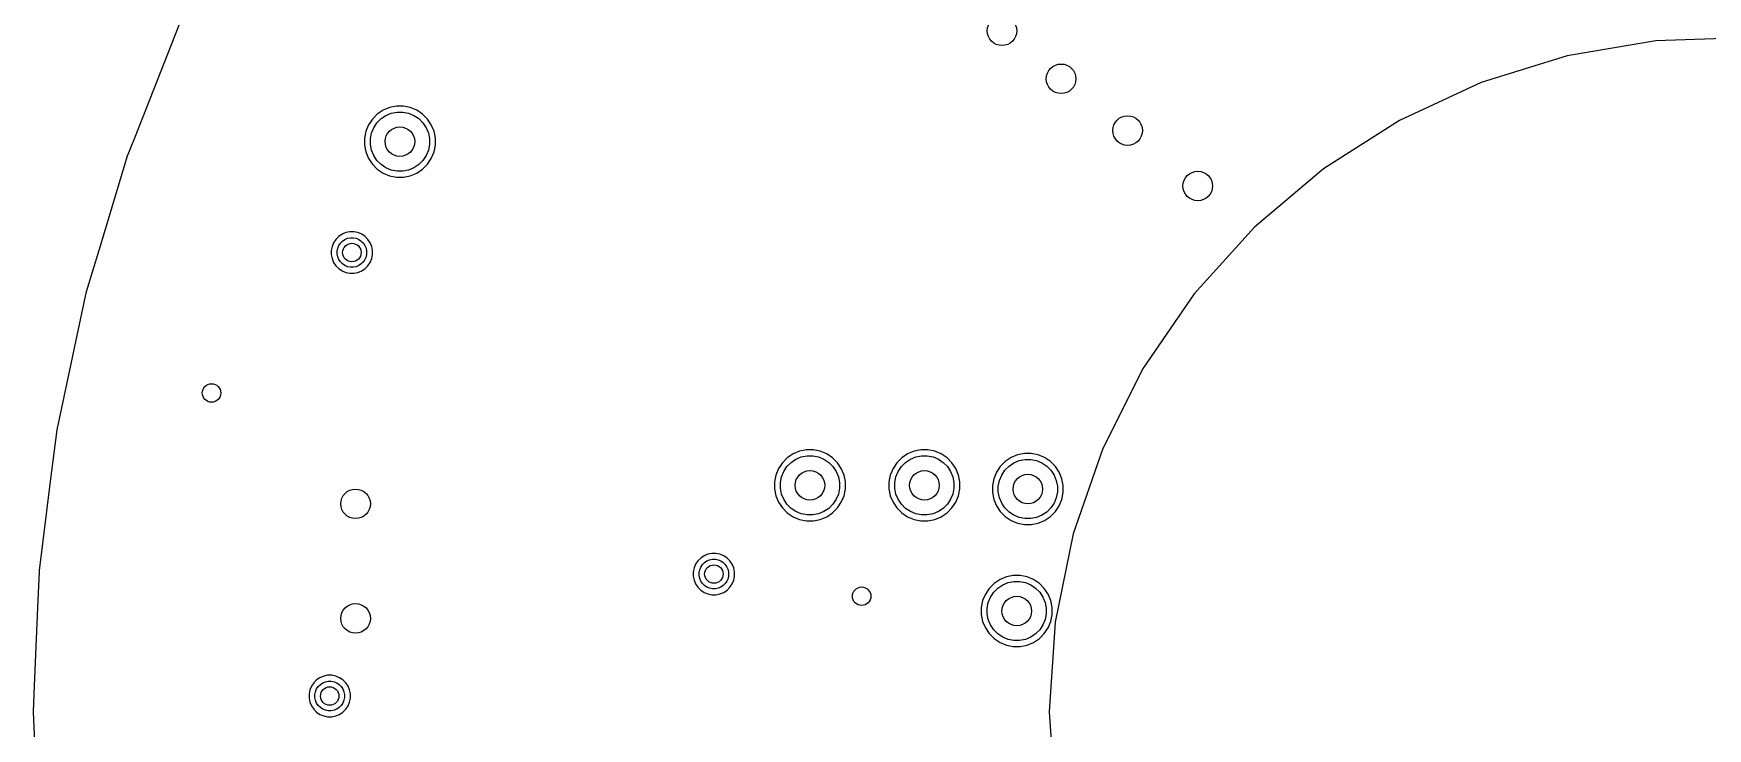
# Model space of a CAD drawing. Extents: x 115.8 to 161.5, y -138.1 to -92.4.
# Drawn here: x 115.79 to 138.45, y -115.49 to -106.09 of the extents above; entities that cross this region are included whole.
import ezdxf

# ---------------------------------------------------------------- set-up
doc = ezdxf.new("R2010")
doc.units = 0
doc.layers.add('BLACK', color=7, linetype='CONTINUOUS')

msp = doc.modelspace()

# ---------------------------------------------------------------- linework, layer by layer
at = {"layer": 'BLACK', "linetype": 'CONTINUOUS'}
for p, q in [((117.16, -107.497), (117.768, -105.962)), ((137.751, -106.184), (136.549, -106.387)), ((138.97, -106.144), (137.751, -106.184)), ((136.549, -106.387), (135.385, -106.748)), ((135.385, -106.748), (134.279, -107.262)), ((120.444, -107.177), (120.377, -107.244)), ((120.523, -107.125), (120.444, -107.177)), ((120.61, -107.088), (120.523, -107.125)), ((120.561, -107.196), (120.633, -107.165)), ((120.703, -107.07), (120.61, -107.088)), ((120.633, -107.165), (120.711, -107.15)), ((120.797, -107.07), (120.703, -107.07)), ((120.711, -107.15), (120.789, -107.15)), ((120.789, -107.15), (120.867, -107.165)), ((120.89, -107.088), (120.797, -107.07)), ((120.867, -107.165), (120.939, -107.196)), ((120.977, -107.125), (120.89, -107.088)), ((121.056, -107.177), (120.977, -107.125)), ((121.123, -107.244), (121.056, -107.177)), ((120.325, -107.323), (120.288, -107.41)), ((120.377, -107.244), (120.325, -107.323)), ((120.365, -107.433), (120.396, -107.361)), ((120.396, -107.361), (120.439, -107.295)), ((120.439, -107.295), (120.495, -107.239)), ((120.495, -107.239), (120.561, -107.196)), ((120.939, -107.196), (121.005, -107.239)), ((121.005, -107.239), (121.061, -107.295)), ((121.061, -107.295), (121.104, -107.361)), ((121.104, -107.361), (121.135, -107.433)), ((121.175, -107.323), (121.123, -107.244)), ((121.212, -107.41), (121.175, -107.323)), ((134.279, -107.262), (133.251, -107.918)), ((117.063, -107.742), (117.16, -107.497)), ((117.16, -107.497), (117.16, -107.497)), ((120.288, -107.41), (120.27, -107.503)), ((120.27, -107.503), (120.27, -107.597)), ((120.27, -107.597), (120.288, -107.69)), ((120.35, -107.511), (120.365, -107.433)), ((120.35, -107.589), (120.35, -107.511)), ((120.365, -107.667), (120.35, -107.589)), ((121.135, -107.433), (121.15, -107.511)), ((121.15, -107.589), (121.135, -107.667)), ((121.15, -107.511), (121.15, -107.589)), ((121.23, -107.503), (121.212, -107.41)), ((121.212, -107.69), (121.23, -107.597)), ((121.23, -107.597), (121.23, -107.503)), ((116.678, -109.018), (117.063, -107.743)), ((117.063, -107.743), (117.063, -107.742)), ((117.063, -107.742), (117.063, -107.742)), ((117.063, -107.743), (117.063, -107.743)), ((120.288, -107.69), (120.325, -107.777)), ((120.325, -107.777), (120.377, -107.856)), ((120.396, -107.739), (120.365, -107.667)), ((120.377, -107.856), (120.444, -107.923)), ((120.439, -107.805), (120.396, -107.739)), ((120.495, -107.861), (120.439, -107.805)), ((120.561, -107.904), (120.495, -107.861)), ((121.005, -107.861), (120.939, -107.904)), ((121.061, -107.805), (121.005, -107.861)), ((121.056, -107.923), (121.123, -107.856)), ((121.104, -107.739), (121.061, -107.805)), ((121.135, -107.667), (121.104, -107.739)), ((121.123, -107.856), (121.175, -107.777)), ((121.175, -107.777), (121.212, -107.69)), ((120.444, -107.923), (120.523, -107.975)), ((120.523, -107.975), (120.61, -108.012)), ((120.633, -107.935), (120.561, -107.904)), ((120.61, -108.012), (120.703, -108.03)), ((120.711, -107.95), (120.633, -107.935)), ((120.703, -108.03), (120.797, -108.03)), ((120.789, -107.95), (120.711, -107.95)), ((120.867, -107.935), (120.789, -107.95)), ((120.797, -108.03), (120.89, -108.012)), ((120.939, -107.904), (120.867, -107.935)), ((120.89, -108.012), (120.977, -107.975)), ((120.977, -107.975), (121.056, -107.923)), ((133.251, -107.918), (132.32, -108.705)), ((132.32, -108.705), (131.503, -109.609)), ((119.831, -108.968), (119.82, -109.022)), ((119.852, -108.917), (119.831, -108.968)), ((119.883, -108.872), (119.852, -108.917)), ((119.922, -108.833), (119.883, -108.872)), ((119.9, -109.03), (119.908, -108.992)), ((119.908, -108.992), (119.923, -108.955)), ((119.967, -108.802), (119.922, -108.833)), ((119.923, -108.955), (119.945, -108.923)), ((119.945, -108.923), (119.973, -108.895)), ((120.018, -108.781), (119.967, -108.802)), ((119.973, -108.895), (120.005, -108.873)), ((120.005, -108.873), (120.042, -108.858)), ((120.072, -108.77), (120.018, -108.781)), ((120.042, -108.858), (120.08, -108.85)), ((120.128, -108.77), (120.072, -108.77)), ((120.08, -108.85), (120.12, -108.85)), ((120.12, -108.85), (120.158, -108.858)), ((120.182, -108.781), (120.128, -108.77)), ((120.158, -108.858), (120.195, -108.873)), ((120.233, -108.802), (120.182, -108.781)), ((120.195, -108.873), (120.227, -108.895)), ((120.227, -108.895), (120.255, -108.923)), ((120.278, -108.833), (120.233, -108.802)), ((120.255, -108.923), (120.277, -108.955)), ((120.277, -108.955), (120.292, -108.992)), ((120.317, -108.872), (120.278, -108.833)), ((120.292, -108.992), (120.3, -109.03)), ((120.348, -108.917), (120.317, -108.872)), ((120.369, -108.968), (120.348, -108.917)), ((120.38, -109.022), (120.369, -108.968)), ((116.509, -109.576), (116.678, -109.018)), ((119.82, -109.022), (119.82, -109.078)), ((119.82, -109.078), (119.831, -109.132)), ((119.831, -109.132), (119.852, -109.183)), ((119.852, -109.183), (119.883, -109.228)), ((119.9, -109.07), (119.9, -109.03)), ((119.908, -109.108), (119.9, -109.07)), ((119.923, -109.145), (119.908, -109.108)), ((119.945, -109.177), (119.923, -109.145)), ((119.973, -109.205), (119.945, -109.177)), ((120.005, -109.227), (119.973, -109.205)), ((120.227, -109.205), (120.195, -109.227)), ((120.255, -109.177), (120.227, -109.205)), ((120.277, -109.145), (120.255, -109.177)), ((120.292, -109.108), (120.277, -109.145)), ((120.3, -109.07), (120.292, -109.108)), ((120.3, -109.03), (120.3, -109.07)), ((120.317, -109.228), (120.348, -109.183)), ((120.348, -109.183), (120.369, -109.132)), ((120.369, -109.132), (120.38, -109.078)), ((120.38, -109.078), (120.38, -109.022)), ((119.883, -109.228), (119.922, -109.267)), ((119.922, -109.267), (119.967, -109.298)), ((119.967, -109.298), (120.018, -109.319)), ((120.042, -109.242), (120.005, -109.227)), ((120.018, -109.319), (120.072, -109.33)), ((120.08, -109.25), (120.042, -109.242)), ((120.072, -109.33), (120.128, -109.33)), ((120.12, -109.25), (120.08, -109.25)), ((120.158, -109.242), (120.12, -109.25)), ((120.128, -109.33), (120.182, -109.319)), ((120.195, -109.227), (120.158, -109.242)), ((120.182, -109.319), (120.233, -109.298)), ((120.233, -109.298), (120.278, -109.267)), ((120.278, -109.267), (120.317, -109.228)), ((116.111, -111.45), (116.509, -109.577)), ((116.509, -109.577), (116.509, -109.576)), ((116.509, -109.576), (116.509, -109.576)), ((116.509, -109.577), (116.509, -109.577)), ((131.503, -109.609), (130.813, -110.614)), ((130.813, -110.614), (130.263, -111.702)), ((116.022, -112.15), (116.111, -111.451)), ((116.111, -111.451), (116.111, -111.45)), ((116.111, -111.45), (116.111, -111.45)), ((116.111, -111.451), (116.111, -111.451)), ((130.263, -111.702), (129.863, -112.854)), ((125.927, -111.894), (125.875, -111.973)), ((125.994, -111.827), (125.927, -111.894)), ((125.989, -111.945), (126.045, -111.889)), ((126.073, -111.775), (125.994, -111.827)), ((126.045, -111.889), (126.111, -111.846)), ((126.16, -111.738), (126.073, -111.775)), ((126.111, -111.846), (126.183, -111.815)), ((126.253, -111.72), (126.16, -111.738)), ((126.183, -111.815), (126.261, -111.8)), ((126.347, -111.72), (126.253, -111.72)), ((126.261, -111.8), (126.339, -111.8)), ((126.339, -111.8), (126.417, -111.815)), ((126.44, -111.738), (126.347, -111.72)), ((126.417, -111.815), (126.489, -111.846)), ((126.527, -111.775), (126.44, -111.738)), ((126.489, -111.846), (126.555, -111.889)), ((126.606, -111.827), (126.527, -111.775)), ((126.555, -111.889), (126.611, -111.945)), ((126.673, -111.894), (126.606, -111.827)), ((126.725, -111.973), (126.673, -111.894)), ((127.477, -111.894), (127.425, -111.973)), ((127.544, -111.827), (127.477, -111.894)), ((127.539, -111.945), (127.595, -111.889)), ((127.623, -111.775), (127.544, -111.827)), ((127.595, -111.889), (127.661, -111.846)), ((127.71, -111.738), (127.623, -111.775)), ((127.661, -111.846), (127.733, -111.815)), ((127.803, -111.72), (127.71, -111.738)), ((127.733, -111.815), (127.811, -111.8)), ((127.897, -111.72), (127.803, -111.72)), ((127.811, -111.8), (127.889, -111.8)), ((127.889, -111.8), (127.967, -111.815)), ((127.99, -111.738), (127.897, -111.72)), ((127.967, -111.815), (128.039, -111.846)), ((128.077, -111.775), (127.99, -111.738)), ((128.039, -111.846), (128.105, -111.889)), ((128.156, -111.827), (128.077, -111.775)), ((128.105, -111.889), (128.161, -111.945)), ((128.223, -111.894), (128.156, -111.827)), ((128.275, -111.973), (128.223, -111.894)), ((128.944, -111.877), (128.877, -111.944)), ((128.939, -111.995), (128.995, -111.939)), ((129.023, -111.825), (128.944, -111.877)), ((128.995, -111.939), (129.061, -111.896)), ((129.11, -111.788), (129.023, -111.825)), ((129.061, -111.896), (129.133, -111.865)), ((129.203, -111.77), (129.11, -111.788)), ((129.133, -111.865), (129.211, -111.85)), ((129.297, -111.77), (129.203, -111.77)), ((129.211, -111.85), (129.289, -111.85)), ((129.289, -111.85), (129.367, -111.865)), ((129.39, -111.788), (129.297, -111.77)), ((129.367, -111.865), (129.439, -111.896)), ((129.477, -111.825), (129.39, -111.788)), ((129.439, -111.896), (129.505, -111.939)), ((129.556, -111.877), (129.477, -111.825)), ((129.505, -111.939), (129.561, -111.995)), ((129.623, -111.944), (129.556, -111.877)), ((115.871, -113.35), (116.022, -112.15)), ((125.838, -112.06), (125.82, -112.153)), ((125.82, -112.153), (125.82, -112.247)), ((125.875, -111.973), (125.838, -112.06)), ((125.9, -112.161), (125.915, -112.083)), ((125.9, -112.239), (125.9, -112.161)), ((125.915, -112.083), (125.946, -112.011)), ((125.946, -112.011), (125.989, -111.945)), ((126.611, -111.945), (126.654, -112.011)), ((126.654, -112.011), (126.685, -112.083)), ((126.685, -112.083), (126.7, -112.161)), ((126.7, -112.161), (126.7, -112.239)), ((126.762, -112.06), (126.725, -111.973)), ((126.78, -112.153), (126.762, -112.06)), ((126.78, -112.247), (126.78, -112.153)), ((127.388, -112.06), (127.37, -112.153)), ((127.37, -112.153), (127.37, -112.247)), ((127.425, -111.973), (127.388, -112.06)), ((127.45, -112.161), (127.465, -112.083)), ((127.45, -112.239), (127.45, -112.161)), ((127.465, -112.083), (127.496, -112.011)), ((127.496, -112.011), (127.539, -111.945)), ((128.161, -111.945), (128.204, -112.011)), ((128.204, -112.011), (128.235, -112.083)), ((128.235, -112.083), (128.25, -112.161)), ((128.25, -112.161), (128.25, -112.239)), ((128.312, -112.06), (128.275, -111.973)), ((128.33, -112.153), (128.312, -112.06)), ((128.33, -112.247), (128.33, -112.153)), ((128.788, -112.11), (128.77, -112.203)), ((128.825, -112.023), (128.788, -112.11)), ((128.877, -111.944), (128.825, -112.023)), ((128.85, -112.211), (128.865, -112.133)), ((128.865, -112.133), (128.896, -112.061)), ((128.896, -112.061), (128.939, -111.995)), ((129.561, -111.995), (129.604, -112.061)), ((129.604, -112.061), (129.635, -112.133)), ((129.675, -112.023), (129.623, -111.944)), ((129.635, -112.133), (129.65, -112.211)), ((129.712, -112.11), (129.675, -112.023)), ((129.73, -112.203), (129.712, -112.11)), ((125.82, -112.247), (125.838, -112.34)), ((125.838, -112.34), (125.875, -112.427)), ((125.915, -112.317), (125.9, -112.239)), ((125.946, -112.389), (125.915, -112.317)), ((125.989, -112.455), (125.946, -112.389)), ((126.654, -112.389), (126.611, -112.455)), ((126.685, -112.317), (126.654, -112.389)), ((126.7, -112.239), (126.685, -112.317)), ((126.725, -112.427), (126.762, -112.34)), ((126.762, -112.34), (126.78, -112.247)), ((127.37, -112.247), (127.388, -112.34)), ((127.388, -112.34), (127.425, -112.427)), ((127.465, -112.317), (127.45, -112.239)), ((127.496, -112.389), (127.465, -112.317)), ((127.539, -112.455), (127.496, -112.389)), ((128.204, -112.389), (128.161, -112.455)), ((128.235, -112.317), (128.204, -112.389)), ((128.25, -112.239), (128.235, -112.317)), ((128.275, -112.427), (128.312, -112.34)), ((128.312, -112.34), (128.33, -112.247)), ((128.77, -112.203), (128.77, -112.297)), ((128.77, -112.297), (128.788, -112.39)), ((128.788, -112.39), (128.825, -112.477)), ((128.85, -112.289), (128.85, -112.211)), ((128.865, -112.367), (128.85, -112.289)), ((128.896, -112.439), (128.865, -112.367)), ((129.635, -112.367), (129.604, -112.439)), ((129.65, -112.289), (129.635, -112.367)), ((129.65, -112.211), (129.65, -112.289)), ((129.675, -112.477), (129.712, -112.39)), ((129.712, -112.39), (129.73, -112.297)), ((129.73, -112.297), (129.73, -112.203)), ((125.875, -112.427), (125.927, -112.506)), ((125.927, -112.506), (125.994, -112.573)), ((126.045, -112.511), (125.989, -112.455)), ((125.994, -112.573), (126.073, -112.625)), ((126.111, -112.554), (126.045, -112.511)), ((126.183, -112.585), (126.111, -112.554)), ((126.261, -112.6), (126.183, -112.585)), ((126.339, -112.6), (126.261, -112.6)), ((126.417, -112.585), (126.339, -112.6)), ((126.489, -112.554), (126.417, -112.585)), ((126.555, -112.511), (126.489, -112.554)), ((126.527, -112.625), (126.606, -112.573)), ((126.611, -112.455), (126.555, -112.511)), ((126.606, -112.573), (126.673, -112.506)), ((126.673, -112.506), (126.725, -112.427)), ((127.425, -112.427), (127.477, -112.506)), ((127.477, -112.506), (127.544, -112.573)), ((127.595, -112.511), (127.539, -112.455)), ((127.544, -112.573), (127.623, -112.625)), ((127.661, -112.554), (127.595, -112.511)), ((127.733, -112.585), (127.661, -112.554)), ((127.811, -112.6), (127.733, -112.585)), ((127.889, -112.6), (127.811, -112.6)), ((127.967, -112.585), (127.889, -112.6)), ((128.039, -112.554), (127.967, -112.585)), ((128.105, -112.511), (128.039, -112.554)), ((128.077, -112.625), (128.156, -112.573)), ((128.161, -112.455), (128.105, -112.511)), ((128.156, -112.573), (128.223, -112.506)), ((128.223, -112.506), (128.275, -112.427)), ((128.825, -112.477), (128.877, -112.556)), ((128.877, -112.556), (128.944, -112.623)), ((128.939, -112.505), (128.896, -112.439)), ((128.995, -112.561), (128.939, -112.505)), ((129.061, -112.604), (128.995, -112.561)), ((129.133, -112.635), (129.061, -112.604)), ((129.439, -112.604), (129.367, -112.635)), ((129.505, -112.561), (129.439, -112.604)), ((129.561, -112.505), (129.505, -112.561)), ((129.556, -112.623), (129.623, -112.556)), ((129.604, -112.439), (129.561, -112.505)), ((129.623, -112.556), (129.675, -112.477)), ((126.073, -112.625), (126.16, -112.662)), ((126.16, -112.662), (126.253, -112.68)), ((126.253, -112.68), (126.347, -112.68)), ((126.347, -112.68), (126.44, -112.662)), ((126.44, -112.662), (126.527, -112.625)), ((127.623, -112.625), (127.71, -112.662)), ((127.71, -112.662), (127.803, -112.68)), ((127.803, -112.68), (127.897, -112.68)), ((127.897, -112.68), (127.99, -112.662)), ((127.99, -112.662), (128.077, -112.625)), ((128.944, -112.623), (129.023, -112.675)), ((129.023, -112.675), (129.11, -112.712)), ((129.11, -112.712), (129.203, -112.73)), ((129.211, -112.65), (129.133, -112.635)), ((129.203, -112.73), (129.297, -112.73)), ((129.289, -112.65), (129.211, -112.65)), ((129.367, -112.635), (129.289, -112.65)), ((129.297, -112.73), (129.39, -112.712)), ((129.39, -112.712), (129.477, -112.675)), ((129.477, -112.675), (129.556, -112.623)), ((129.863, -112.854), (129.62, -114.049)), ((124.752, -113.267), (124.731, -113.318)), ((124.783, -113.222), (124.752, -113.267)), ((124.822, -113.183), (124.783, -113.222)), ((124.867, -113.152), (124.822, -113.183)), ((124.823, -113.305), (124.845, -113.273)), ((124.845, -113.273), (124.873, -113.245)), ((124.918, -113.131), (124.867, -113.152)), ((124.873, -113.245), (124.905, -113.223)), ((124.905, -113.223), (124.942, -113.208)), ((124.972, -113.12), (124.918, -113.131)), ((124.942, -113.208), (124.98, -113.2)), ((125.028, -113.12), (124.972, -113.12)), ((124.98, -113.2), (125.02, -113.2)), ((125.02, -113.2), (125.058, -113.208)), ((125.082, -113.131), (125.028, -113.12)), ((125.058, -113.208), (125.095, -113.223)), ((125.133, -113.152), (125.082, -113.131)), ((125.095, -113.223), (125.127, -113.245)), ((125.127, -113.245), (125.155, -113.273)), ((125.178, -113.183), (125.133, -113.152)), ((125.155, -113.273), (125.177, -113.305)), ((125.217, -113.222), (125.178, -113.183)), ((125.248, -113.267), (125.217, -113.222)), ((125.269, -113.318), (125.248, -113.267)), ((115.85, -113.851), (115.87, -113.371)), ((115.87, -113.371), (115.871, -113.351)), ((115.871, -113.351), (115.871, -113.35)), ((115.871, -113.351), (115.871, -113.351)), ((115.871, -113.351), (115.871, -113.351)), ((124.731, -113.318), (124.72, -113.372)), ((124.72, -113.372), (124.72, -113.428)), ((124.72, -113.428), (124.731, -113.482)), ((124.731, -113.482), (124.752, -113.533)), ((124.8, -113.38), (124.808, -113.342)), ((124.8, -113.42), (124.8, -113.38)), ((124.808, -113.458), (124.8, -113.42)), ((124.808, -113.342), (124.823, -113.305)), ((124.823, -113.495), (124.808, -113.458)), ((124.845, -113.527), (124.823, -113.495)), ((125.177, -113.495), (125.155, -113.527)), ((125.177, -113.305), (125.192, -113.342)), ((125.192, -113.458), (125.177, -113.495)), ((125.192, -113.342), (125.2, -113.38)), ((125.2, -113.42), (125.192, -113.458)), ((125.2, -113.38), (125.2, -113.42)), ((125.248, -113.533), (125.269, -113.482)), ((125.28, -113.372), (125.269, -113.318)), ((125.269, -113.482), (125.28, -113.428)), ((125.28, -113.428), (125.28, -113.372)), ((128.873, -113.475), (128.794, -113.527)), ((128.96, -113.438), (128.873, -113.475)), ((128.911, -113.546), (128.983, -113.515)), ((129.053, -113.42), (128.96, -113.438)), ((128.983, -113.515), (129.061, -113.5)), ((129.147, -113.42), (129.053, -113.42)), ((129.061, -113.5), (129.139, -113.5)), ((129.139, -113.5), (129.217, -113.515)), ((129.24, -113.438), (129.147, -113.42)), ((129.217, -113.515), (129.289, -113.546)), ((129.327, -113.475), (129.24, -113.438)), ((129.406, -113.527), (129.327, -113.475)), ((124.752, -113.533), (124.783, -113.578)), ((124.783, -113.578), (124.822, -113.617)), ((124.822, -113.617), (124.867, -113.648)), ((124.873, -113.555), (124.845, -113.527)), ((124.867, -113.648), (124.918, -113.669)), ((124.905, -113.577), (124.873, -113.555)), ((124.942, -113.592), (124.905, -113.577)), ((124.918, -113.669), (124.972, -113.68)), ((124.98, -113.6), (124.942, -113.592)), ((124.972, -113.68), (125.028, -113.68)), ((125.02, -113.6), (124.98, -113.6)), ((125.058, -113.592), (125.02, -113.6)), ((125.028, -113.68), (125.082, -113.669)), ((125.095, -113.577), (125.058, -113.592)), ((125.082, -113.669), (125.133, -113.648)), ((125.127, -113.555), (125.095, -113.577)), ((125.155, -113.527), (125.127, -113.555)), ((125.133, -113.648), (125.178, -113.617)), ((125.178, -113.617), (125.217, -113.578)), ((125.217, -113.578), (125.248, -113.533)), ((128.675, -113.673), (128.638, -113.76)), ((128.727, -113.594), (128.675, -113.673)), ((128.715, -113.783), (128.746, -113.711)), ((128.794, -113.527), (128.727, -113.594)), ((128.746, -113.711), (128.789, -113.645)), ((128.789, -113.645), (128.845, -113.589)), ((128.845, -113.589), (128.911, -113.546)), ((129.289, -113.546), (129.355, -113.589)), ((129.355, -113.589), (129.411, -113.645)), ((129.473, -113.594), (129.406, -113.527)), ((129.411, -113.645), (129.454, -113.711)), ((129.454, -113.711), (129.485, -113.783)), ((129.525, -113.673), (129.473, -113.594)), ((129.562, -113.76), (129.525, -113.673)), ((115.801, -115.021), (115.85, -113.851)), ((128.638, -113.76), (128.62, -113.853)), ((128.62, -113.853), (128.62, -113.947)), ((128.62, -113.947), (128.638, -114.04)), ((128.7, -113.861), (128.715, -113.783)), ((128.7, -113.939), (128.7, -113.861)), ((128.715, -114.017), (128.7, -113.939)), ((129.485, -113.783), (129.5, -113.861)), ((129.5, -113.939), (129.485, -114.017)), ((129.5, -113.861), (129.5, -113.939)), ((129.58, -113.853), (129.562, -113.76)), ((129.562, -114.04), (129.58, -113.947)), ((129.58, -113.947), (129.58, -113.853)), ((128.638, -114.04), (128.675, -114.127)), ((128.675, -114.127), (128.727, -114.206)), ((128.746, -114.089), (128.715, -114.017)), ((128.727, -114.206), (128.794, -114.273)), ((128.789, -114.155), (128.746, -114.089)), ((128.845, -114.211), (128.789, -114.155)), ((129.411, -114.155), (129.355, -114.211)), ((129.406, -114.273), (129.473, -114.206)), ((129.454, -114.089), (129.411, -114.155)), ((129.485, -114.017), (129.454, -114.089)), ((129.473, -114.206), (129.525, -114.127)), ((129.525, -114.127), (129.562, -114.04)), ((129.62, -114.049), (129.539, -115.265)), ((128.794, -114.273), (128.873, -114.325)), ((128.911, -114.254), (128.845, -114.211)), ((128.873, -114.325), (128.96, -114.362)), ((128.983, -114.285), (128.911, -114.254)), ((128.96, -114.362), (129.053, -114.38)), ((129.061, -114.3), (128.983, -114.285)), ((129.053, -114.38), (129.147, -114.38)), ((129.139, -114.3), (129.061, -114.3)), ((129.217, -114.285), (129.139, -114.3)), ((129.147, -114.38), (129.24, -114.362)), ((129.289, -114.254), (129.217, -114.285)), ((129.24, -114.362), (129.327, -114.325)), ((129.355, -114.211), (129.289, -114.254)), ((129.327, -114.325), (129.406, -114.273)), ((119.583, -114.872), (119.552, -114.917)), ((119.622, -114.833), (119.583, -114.872)), ((119.667, -114.802), (119.622, -114.833)), ((119.718, -114.781), (119.667, -114.802)), ((119.673, -114.895), (119.705, -114.873)), ((119.705, -114.873), (119.742, -114.858)), ((119.772, -114.77), (119.718, -114.781)), ((119.742, -114.858), (119.78, -114.85)), ((119.828, -114.77), (119.772, -114.77)), ((119.78, -114.85), (119.82, -114.85)), ((119.82, -114.85), (119.858, -114.858)), ((119.882, -114.781), (119.828, -114.77)), ((119.858, -114.858), (119.895, -114.873)), ((119.933, -114.802), (119.882, -114.781)), ((119.895, -114.873), (119.927, -114.895)), ((119.978, -114.833), (119.933, -114.802)), ((120.017, -114.872), (119.978, -114.833)), ((120.048, -114.917), (120.017, -114.872)), ((115.79, -115.264), (115.801, -115.021)), ((119.531, -114.968), (119.52, -115.022)), ((119.52, -115.022), (119.52, -115.078)), ((119.52, -115.078), (119.531, -115.132)), ((119.552, -114.917), (119.531, -114.968)), ((119.6, -115.03), (119.608, -114.992)), ((119.6, -115.07), (119.6, -115.03)), ((119.608, -115.108), (119.6, -115.07)), ((119.608, -114.992), (119.623, -114.955)), ((119.623, -115.145), (119.608, -115.108)), ((119.623, -114.955), (119.645, -114.923)), ((119.645, -114.923), (119.673, -114.895)), ((119.927, -114.895), (119.955, -114.923)), ((119.955, -114.923), (119.977, -114.955)), ((119.977, -114.955), (119.992, -114.992)), ((119.992, -115.108), (119.977, -115.145)), ((119.992, -114.992), (120, -115.03)), ((120, -115.07), (119.992, -115.108)), ((120, -115.03), (120, -115.07)), ((120.069, -114.968), (120.048, -114.917)), ((120.08, -115.022), (120.069, -114.968)), ((120.069, -115.132), (120.08, -115.078)), ((120.08, -115.078), (120.08, -115.022)), ((115.79, -115.265), (115.79, -115.264)), ((115.79, -115.266), (115.79, -115.265)), ((115.79, -115.265), (115.79, -115.265)), ((115.837, -116.372), (115.79, -115.266)), ((119.531, -115.132), (119.552, -115.183)), ((119.552, -115.183), (119.583, -115.228)), ((119.583, -115.228), (119.622, -115.267)), ((119.622, -115.267), (119.667, -115.298)), ((119.645, -115.177), (119.623, -115.145)), ((119.673, -115.205), (119.645, -115.177)), ((119.667, -115.298), (119.718, -115.319)), ((119.705, -115.227), (119.673, -115.205)), ((119.742, -115.242), (119.705, -115.227)), ((119.718, -115.319), (119.772, -115.33)), ((119.78, -115.25), (119.742, -115.242)), ((119.772, -115.33), (119.828, -115.33)), ((119.82, -115.25), (119.78, -115.25)), ((119.858, -115.242), (119.82, -115.25)), ((119.828, -115.33), (119.882, -115.319)), ((119.895, -115.227), (119.858, -115.242)), ((119.882, -115.319), (119.933, -115.298)), ((119.927, -115.205), (119.895, -115.227)), ((119.955, -115.177), (119.927, -115.205)), ((119.933, -115.298), (119.978, -115.267)), ((119.977, -115.145), (119.955, -115.177)), ((119.978, -115.267), (119.99, -115.256)), ((119.99, -115.256), (120.017, -115.228)), ((119.99, -115.256), (119.99, -115.256)), ((119.99, -115.256), (119.99, -115.256)), ((119.99, -115.256), (119.99, -115.256)), ((120.017, -115.228), (120.048, -115.183)), ((120.048, -115.183), (120.069, -115.132)), ((129.539, -115.265), (129.62, -116.481))]:
    msp.add_line(p, q, dxfattribs=at)
at = {"layer": 'BLACK'}
for centre, radius in [((128.9, -106.05), 0.2), ((129.7, -106.7), 0.2), ((120.75, -107.55), 0.2), ((130.6, -107.4), 0.2), ((131.55, -108.15), 0.2), ((120.1, -109.05), 0.125), ((118.2, -110.95), 0.125), ((126.3, -112.2), 0.2), ((127.85, -112.2), 0.2), ((129.25, -112.25), 0.2), ((120.15, -112.45), 0.2), ((125, -113.4), 0.125), ((127, -113.7), 0.125), ((129.1, -113.9), 0.2), ((120.15, -114), 0.2), ((119.8, -115.05), 0.125)]:
    msp.add_circle(centre, radius, dxfattribs=at)

doc.saveas('drawing.dxf')
